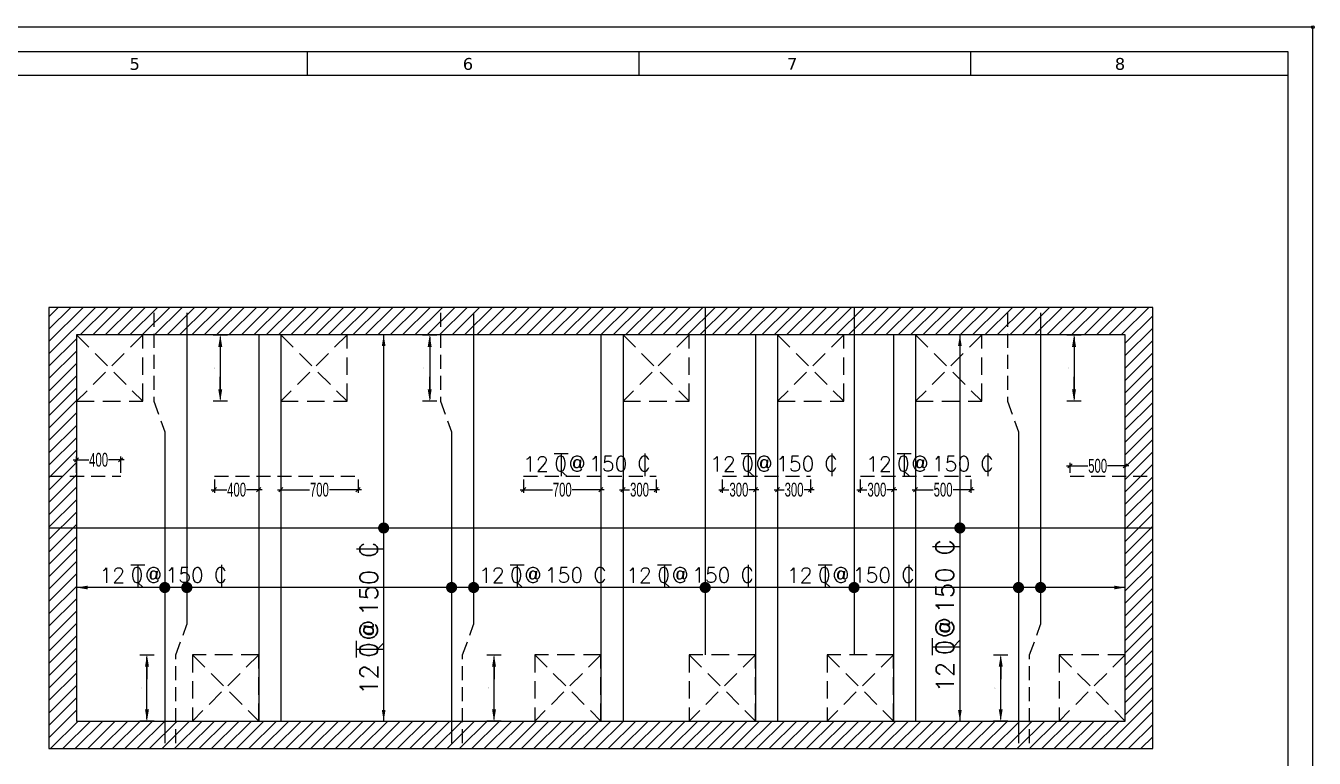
# Model space of a CAD drawing. Extents: x 1878645 to 3043969, y -1160829 to -603973.
# Drawn here: x 2216915 to 2228587, y -761027 to -754387 of the extents above; entities that cross this region are included whole.
import ezdxf
from ezdxf.enums import TextEntityAlignment as Align

# ---------------------------------------------------------------- set-up
doc = ezdxf.new("R2010")
doc.units = 0
doc.header["$LTSCALE"] = 100
doc.header["$PDMODE"] = 66
doc.linetypes.add('Hidden', pattern=[9.525, 6.35, -3.175])
doc.linetypes.add('HIDDEN2', pattern=[4.7625, 3.175, -1.5875])
doc.layers.get('Defpoints').update_dxf_attribs({"lineweight": 0})
for name, color, linetype in [('A-DIMN-100', 5, 'Continuous'), ('B-TXT', 7, 'Continuous'), ('Dim', 3, 'Continuous'), ('PL-Drain', 3, 'Continuous'), ('REINF', 5, 'Continuous'), ('RETAIN-WALL', 1, 'Continuous')]:
    doc.layers.add(name, color=color, linetype=linetype)
doc.layers.add('A-ELEV-09', color=9, linetype='Continuous', lineweight=0)
doc.layers.add('A-STRU-CONC', color=2, linetype='Continuous', lineweight=0)
doc.styles.add('ARIAL', font='arial.ttf')
doc.styles.add('ROMANS', font='simplex.shx', dxfattribs={"width": 0.75})
doc.styles.add('sobha.sed', font='swisscl.ttf', dxfattribs={"width": 0.8})
doc.styles.get("Standard").update_dxf_attribs({"font": 'verdana.ttf'})
doc.dimstyles.new('A-150-DIM-EXT_MAIN(FT)', dxfattribs={"dimscale": 0, "dimtxt": 200, "dimasz": 18, "dimexe": 100, "dimexo": 100, "dimgap": 50, "dimtad": 1, "dimdec": 0, "dimdsep": 46, "dimtxsty": 'ARIAL', "dimblk": 'A3', "dimcen": 0.025, "dimse1": 1, "dimse2": 1, "dimclrd": 256, "dimclre": 256, "dimclrt": 7, "dimazin": 2, "dimtfac": 1, "dimtdec": 0, "dimtix": 1, "dimtmove": 2, "dimatfit": 3, "dimldrblk": 'WSA-DOT-100', "dimfxl": 1, "dimtolj": 1, "dimtzin": 0, "dimarcsym": 0})
doc.dimstyles.new('S-25 MM', dxfattribs={"dimscale": 25, "dimtxt": 2.5, "dimasz": 1.5, "dimexe": 1.15, "dimexo": 1.25, "dimgap": 0.1, "dimtad": 0, "dimdec": 0, "dimrnd": 0.0005, "dimzin": 0, "dimdsep": 46, "dimtxsty": 'sobha.sed', "dimblk": 'OBLIQUE', "dimcen": 0.09, "dimdle": 1.25, "dimclrd": 8, "dimclre": 8, "dimclrt": 6, "dimadec": 0, "dimazin": 0, "dimtfac": 1, "dimtdec": 0, "dimtofl": 0, "dimtmove": 1, "dimatfit": 3, "dimfxl": 1, "dimtolj": 1, "dimtzin": 0, "dimlwd": -1, "dimlwe": -1, "dimarcsym": 0})

# ---------------------------------------------------------------- blocks, each defined once
blk = doc.blocks.new('A2')
at = {"layer": 'Dim', "linetype": 'ByBlock', "lineweight": -2, "extrusion": (0, 0, -1)}
blk.add_lwpolyline([(6, 0), (12.2, 0)], dxfattribs=at)
blk.add_solid([(6, -1), (0, 0), (6, 1)], dxfattribs=at)
blk = doc.blocks.new('A3')
at = {"layer": 'Dim', "linetype": 'ByBlock', "lineweight": -2}
blk.add_line((0, 3.59), (0, -3.59), dxfattribs=at)
blk.add_blockref('A2', (0, 0), dxfattribs=at)
blk = doc.blocks.new('*D1088')
at = {"layer": 'Defpoints', "color": 0, "transparency": 16777216}
for p in [(2220872, -760090), (2221157, -760090), (2220872, -760690)]:
    blk.add_point(p, dxfattribs=at)
at = {"layer": 'Dim', "lineweight": -2, "transparency": 16777216}
blk.add_line((2221157, -760672), (2221157, -760108), dxfattribs=at)
at = {"layer": 'Dim', "lineweight": -2, "transparency": 16777216, "xscale": 18, "yscale": 18, "zscale": 18}
for p, rotation in [((2221157, -760090), 90), ((2221157, -760690), 270)]:
    blk.add_blockref('A3', p, dxfattribs=dict(at, rotation=rotation))
at = {"layer": 'Dim', "color": 7, "transparency": 16777216, "insert": (2221105, -760390), "char_height": 5, "attachment_point": 5, "rotation": 90, "style": 'ARIAL'}
blk.add_mtext('\\A1;600', dxfattribs=at)
blk = doc.blocks.new('WSA-DOT-100')
at = {"layer": 'A-DIMN-100', "color": 5}
for p, q in [((0, -200), (0, 200)), ((-200, 0), (200, 0))]:
    blk.add_line(p, q, dxfattribs=at)
at = {"layer": 'A-DIMN-100', "color": 1, "const_width": 60}
blk.add_lwpolyline([(-30, 0, 1), (30, 0, 1)], format="xyb", close=True, dxfattribs=at)
blk = doc.blocks.new('*D1089')
at = {"layer": 'Defpoints', "color": 0, "transparency": 16777216}
for p in [(2220672, -757190), (2220574, -757790), (2220672, -757790)]:
    blk.add_point(p, dxfattribs=at)
at = {"layer": 'Dim', "lineweight": -2, "transparency": 16777216}
blk.add_line((2220574, -757208), (2220574, -757772), dxfattribs=at)
at = {"layer": 'Dim', "lineweight": -2, "transparency": 16777216, "xscale": 18, "yscale": 18, "zscale": 18}
for p, rotation in [((2220574, -757190), 90), ((2220574, -757790), 270)]:
    blk.add_blockref('A3', p, dxfattribs=dict(at, rotation=rotation))
at = {"layer": 'Dim', "color": 7, "transparency": 16777216, "insert": (2220521, -757490), "char_height": 5, "attachment_point": 5, "rotation": 90, "style": 'ARIAL'}
blk.add_mtext('\\A1;600', dxfattribs=at)
blk = doc.blocks.new('*D1090')
at = {"layer": 'Defpoints', "color": 0, "transparency": 16777216}
for p in [(2225747, -760090), (2226008, -760090), (2226008, -760690)]:
    blk.add_point(p, dxfattribs=at)
at = {"layer": 'Dim', "lineweight": -2, "transparency": 16777216}
blk.add_line((2225747, -760672), (2225747, -760108), dxfattribs=at)
at = {"layer": 'Dim', "lineweight": -2, "transparency": 16777216, "xscale": 18, "yscale": 18, "zscale": 18}
for p, rotation in [((2225747, -760090), 90), ((2225747, -760690), 270)]:
    blk.add_blockref('A3', p, dxfattribs=dict(at, rotation=rotation))
at = {"layer": 'Dim', "color": 7, "transparency": 16777216, "insert": (2225695, -760390), "char_height": 5, "attachment_point": 5, "rotation": 90, "style": 'ARIAL'}
blk.add_mtext('\\A1;600', dxfattribs=at)
blk = doc.blocks.new('*D1091')
at = {"layer": 'Defpoints', "color": 0, "transparency": 16777216}
for p in [(2225808, -757190), (2225808, -757790), (2226411, -757790)]:
    blk.add_point(p, dxfattribs=at)
at = {"layer": 'Dim', "lineweight": -2, "transparency": 16777216}
blk.add_line((2226411, -757208), (2226411, -757772), dxfattribs=at)
at = {"layer": 'Dim', "lineweight": -2, "transparency": 16777216, "xscale": 18, "yscale": 18, "zscale": 18}
for p, rotation in [((2226411, -757190), 90), ((2226411, -757790), 270)]:
    blk.add_blockref('A3', p, dxfattribs=dict(at, rotation=rotation))
at = {"layer": 'Dim', "color": 7, "transparency": 16777216, "insert": (2226358, -757490), "char_height": 5, "attachment_point": 5, "rotation": 90, "style": 'ARIAL'}
blk.add_mtext('\\A1;600', dxfattribs=at)
blk = doc.blocks.new('*D1092')
at = {"layer": 'Defpoints', "color": 0, "transparency": 16777216}
for p in [(2218013, -760090), (2218274, -760090), (2218274, -760690)]:
    blk.add_point(p, dxfattribs=at)
at = {"layer": 'Dim', "lineweight": -2, "transparency": 16777216}
blk.add_line((2218013, -760672), (2218013, -760108), dxfattribs=at)
at = {"layer": 'Dim', "lineweight": -2, "transparency": 16777216, "xscale": 18, "yscale": 18, "zscale": 18}
for p, rotation in [((2218013, -760090), 90), ((2218013, -760690), 270)]:
    blk.add_blockref('A3', p, dxfattribs=dict(at, rotation=rotation))
at = {"layer": 'Dim', "color": 7, "transparency": 16777216, "insert": (2217961, -760390), "char_height": 5, "attachment_point": 5, "rotation": 90, "style": 'ARIAL'}
blk.add_mtext('\\A1;600', dxfattribs=at)
blk = doc.blocks.new('*D1093')
at = {"layer": 'Defpoints', "color": 0, "transparency": 16777216}
for p in [(2218074, -757190), (2218074, -757790), (2218677, -757790)]:
    blk.add_point(p, dxfattribs=at)
at = {"layer": 'Dim', "lineweight": -2, "transparency": 16777216}
blk.add_line((2218677, -757208), (2218677, -757772), dxfattribs=at)
at = {"layer": 'Dim', "lineweight": -2, "transparency": 16777216, "xscale": 18, "yscale": 18, "zscale": 18}
for p, rotation in [((2218677, -757190), 90), ((2218677, -757790), 270)]:
    blk.add_blockref('A3', p, dxfattribs=dict(at, rotation=rotation))
at = {"layer": 'Dim', "color": 7, "transparency": 16777216, "insert": (2218624, -757490), "char_height": 5, "attachment_point": 5, "rotation": 90, "style": 'ARIAL'}
blk.add_mtext('\\A1;600', dxfattribs=at)
blk = doc.blocks.new('_OBLIQUE')
at = {"color": 0, "linetype": 'ByBlock'}
blk.add_line((-0.5, -0.5), (0.5, 0.5), dxfattribs=at)
blk = doc.blocks.new('*D1094')
at = {"layer": 'Defpoints', "color": 0, "transparency": 16777216}
for p in [(2217775, -758322), (2217375, -758470), (2217775, -758470)]:
    blk.add_point(p, dxfattribs=at)
at = {"layer": 'Dim', "color": 8, "transparency": 16777216}
for p, q in [((2217375, -758439), (2217375, -758293)), ((2217775, -758439), (2217775, -758293)), ((2217344, -758322), (2217485, -758322)), ((2217807, -758322), (2217666, -758322))]:
    blk.add_line(p, q, dxfattribs=at)
at = {"layer": 'Dim', "color": 8, "transparency": 16777216, "xscale": 37.5, "yscale": 37.5, "zscale": 37.5, "rotation": 180}
blk.add_blockref('_OBLIQUE', (2217375, -758322), dxfattribs=at)
at = {"layer": 'Dim', "color": 8, "transparency": 16777216, "xscale": 37.5, "yscale": 37.5, "zscale": 37.5}
blk.add_blockref('_OBLIQUE', (2217775, -758322), dxfattribs=at)
at = {"layer": 'Dim', "color": 6, "transparency": 16777216, "insert": (2217575, -758322), "char_height": 125, "attachment_point": 5, "style": 'sobha.sed'}
blk.add_mtext('\\A1;400', dxfattribs=at)
blk = doc.blocks.new('*D1095')
at = {"layer": 'Defpoints', "color": 0, "transparency": 16777216}
for p in [(2219225, -758470), (2219925, -758470), (2219925, -758593)]:
    blk.add_point(p, dxfattribs=at)
at = {"layer": 'Dim', "color": 8, "transparency": 16777216}
for p, q in [((2219225, -758501), (2219225, -758622)), ((2219925, -758501), (2219925, -758622)), ((2219194, -758593), (2219486, -758593)), ((2219957, -758593), (2219665, -758593))]:
    blk.add_line(p, q, dxfattribs=at)
at = {"layer": 'Dim', "color": 8, "transparency": 16777216, "xscale": 37.5, "yscale": 37.5, "zscale": 37.5, "rotation": 180}
blk.add_blockref('_OBLIQUE', (2219225, -758593), dxfattribs=at)
at = {"layer": 'Dim', "color": 8, "transparency": 16777216, "xscale": 37.5, "yscale": 37.5, "zscale": 37.5}
blk.add_blockref('_OBLIQUE', (2219925, -758593), dxfattribs=at)
at = {"layer": 'Dim', "color": 6, "transparency": 16777216, "insert": (2219575, -758593), "char_height": 125, "attachment_point": 5, "style": 'sobha.sed'}
blk.add_mtext('\\A1;700', dxfattribs=at)
blk = doc.blocks.new('*D1096')
at = {"layer": 'Defpoints', "color": 0, "transparency": 16777216}
for p in [(2218625, -758470), (2219025, -758470), (2219025, -758593)]:
    blk.add_point(p, dxfattribs=at)
at = {"layer": 'Dim', "color": 8, "transparency": 16777216}
for p, q in [((2218625, -758501), (2218625, -758622)), ((2219025, -758501), (2219025, -758622)), ((2218594, -758593), (2218735, -758593)), ((2219056, -758593), (2218916, -758593))]:
    blk.add_line(p, q, dxfattribs=at)
at = {"layer": 'Dim', "color": 8, "transparency": 16777216, "xscale": 37.5, "yscale": 37.5, "zscale": 37.5, "rotation": 180}
blk.add_blockref('_OBLIQUE', (2218625, -758593), dxfattribs=at)
at = {"layer": 'Dim', "color": 8, "transparency": 16777216, "xscale": 37.5, "yscale": 37.5, "zscale": 37.5}
blk.add_blockref('_OBLIQUE', (2219025, -758593), dxfattribs=at)
at = {"layer": 'Dim', "color": 6, "transparency": 16777216, "insert": (2218825, -758593), "char_height": 125, "attachment_point": 5, "style": 'sobha.sed'}
blk.add_mtext('\\A1;400', dxfattribs=at)
blk = doc.blocks.new('*D1097')
at = {"layer": 'Defpoints', "color": 0, "transparency": 16777216}
for p in [(2221425, -758470), (2222125, -758470), (2221425, -758593)]:
    blk.add_point(p, dxfattribs=at)
at = {"layer": 'Dim', "color": 8, "transparency": 16777216}
for p, q in [((2221425, -758501), (2221425, -758622)), ((2222125, -758501), (2222125, -758622)), ((2221394, -758593), (2221686, -758593)), ((2222156, -758593), (2221865, -758593))]:
    blk.add_line(p, q, dxfattribs=at)
at = {"layer": 'Dim', "color": 8, "transparency": 16777216, "xscale": 37.5, "yscale": 37.5, "zscale": 37.5, "rotation": 180}
blk.add_blockref('_OBLIQUE', (2221425, -758593), dxfattribs=at)
at = {"layer": 'Dim', "color": 8, "transparency": 16777216, "xscale": 37.5, "yscale": 37.5, "zscale": 37.5}
blk.add_blockref('_OBLIQUE', (2222125, -758593), dxfattribs=at)
at = {"layer": 'Dim', "color": 6, "transparency": 16777216, "insert": (2221775, -758593), "char_height": 125, "attachment_point": 5, "style": 'sobha.sed'}
blk.add_mtext('\\A1;700', dxfattribs=at)
blk = doc.blocks.new('*D1098')
at = {"layer": 'Defpoints', "color": 0, "transparency": 16777216}
for p in [(2224975, -758470), (2225476, -758470), (2225476, -758593)]:
    blk.add_point(p, dxfattribs=at)
at = {"layer": 'Dim', "color": 8, "transparency": 16777216}
for p, q in [((2224975, -758501), (2224975, -758622)), ((2225476, -758501), (2225476, -758622)), ((2224944, -758593), (2225136, -758593)), ((2225507, -758593), (2225315, -758593))]:
    blk.add_line(p, q, dxfattribs=at)
at = {"layer": 'Dim', "color": 8, "transparency": 16777216, "xscale": 37.5, "yscale": 37.5, "zscale": 37.5, "rotation": 180}
blk.add_blockref('_OBLIQUE', (2224975, -758593), dxfattribs=at)
at = {"layer": 'Dim', "color": 8, "transparency": 16777216, "xscale": 37.5, "yscale": 37.5, "zscale": 37.5}
blk.add_blockref('_OBLIQUE', (2225476, -758593), dxfattribs=at)
at = {"layer": 'Dim', "color": 6, "transparency": 16777216, "insert": (2225225, -758593), "char_height": 125, "attachment_point": 5, "style": 'sobha.sed'}
blk.add_mtext('\\A1;500', dxfattribs=at)
blk = doc.blocks.new('*D1099')
at = {"layer": 'Defpoints', "color": 0, "transparency": 16777216}
for p in [(2226875, -758377), (2226375, -758470), (2226875, -758470)]:
    blk.add_point(p, dxfattribs=at)
at = {"layer": 'Dim', "color": 8, "transparency": 16777216}
for p, q in [((2226344, -758377), (2226535, -758377)), ((2226375, -758439), (2226375, -758348)), ((2226906, -758377), (2226715, -758377)), ((2226875, -758439), (2226875, -758348))]:
    blk.add_line(p, q, dxfattribs=at)
at = {"layer": 'Dim', "color": 8, "transparency": 16777216, "xscale": 37.5, "yscale": 37.5, "zscale": 37.5, "rotation": 180}
blk.add_blockref('_OBLIQUE', (2226375, -758377), dxfattribs=at)
at = {"layer": 'Dim', "color": 8, "transparency": 16777216, "xscale": 37.5, "yscale": 37.5, "zscale": 37.5}
blk.add_blockref('_OBLIQUE', (2226875, -758377), dxfattribs=at)
at = {"layer": 'Dim', "color": 6, "transparency": 16777216, "insert": (2226625, -758377), "char_height": 125, "attachment_point": 5, "style": 'sobha.sed'}
blk.add_mtext('\\A1;500', dxfattribs=at)
blk = doc.blocks.new('*D1100')
at = {"layer": 'Defpoints', "color": 0, "transparency": 16777216}
for p in [(2222325, -758470), (2222625, -758470), (2222625, -758593)]:
    blk.add_point(p, dxfattribs=at)
at = {"layer": 'Dim', "color": 8, "transparency": 16777216}
for p, q in [((2222325, -758501), (2222325, -758622)), ((2222625, -758501), (2222625, -758622)), ((2222294, -758593), (2222385, -758593)), ((2222656, -758593), (2222565, -758593))]:
    blk.add_line(p, q, dxfattribs=at)
at = {"layer": 'Dim', "color": 8, "transparency": 16777216, "xscale": 37.5, "yscale": 37.5, "zscale": 37.5, "rotation": 180}
blk.add_blockref('_OBLIQUE', (2222325, -758593), dxfattribs=at)
at = {"layer": 'Dim', "color": 8, "transparency": 16777216, "xscale": 37.5, "yscale": 37.5, "zscale": 37.5}
blk.add_blockref('_OBLIQUE', (2222625, -758593), dxfattribs=at)
at = {"layer": 'Dim', "color": 6, "transparency": 16777216, "insert": (2222475, -758593), "char_height": 125, "attachment_point": 5, "style": 'sobha.sed'}
blk.add_mtext('\\A1;300', dxfattribs=at)
blk = doc.blocks.new('*D1101')
at = {"layer": 'Defpoints', "color": 0, "transparency": 16777216}
for p in [(2223225, -758470), (2223525, -758470), (2223525, -758593)]:
    blk.add_point(p, dxfattribs=at)
at = {"layer": 'Dim', "color": 8, "transparency": 16777216}
for p, q in [((2223225, -758501), (2223225, -758622)), ((2223525, -758501), (2223525, -758622)), ((2223194, -758593), (2223285, -758593)), ((2223556, -758593), (2223465, -758593))]:
    blk.add_line(p, q, dxfattribs=at)
at = {"layer": 'Dim', "color": 8, "transparency": 16777216, "xscale": 37.5, "yscale": 37.5, "zscale": 37.5, "rotation": 180}
blk.add_blockref('_OBLIQUE', (2223225, -758593), dxfattribs=at)
at = {"layer": 'Dim', "color": 8, "transparency": 16777216, "xscale": 37.5, "yscale": 37.5, "zscale": 37.5}
blk.add_blockref('_OBLIQUE', (2223525, -758593), dxfattribs=at)
at = {"layer": 'Dim', "color": 6, "transparency": 16777216, "insert": (2223375, -758593), "char_height": 125, "attachment_point": 5, "style": 'sobha.sed'}
blk.add_mtext('\\A1;300', dxfattribs=at)
blk = doc.blocks.new('*D1102')
at = {"layer": 'Defpoints', "color": 0, "transparency": 16777216}
for p in [(2223725, -758470), (2224025, -758470), (2224025, -758593)]:
    blk.add_point(p, dxfattribs=at)
at = {"layer": 'Dim', "color": 8, "transparency": 16777216}
for p, q in [((2223725, -758501), (2223725, -758622)), ((2224025, -758501), (2224025, -758622)), ((2223694, -758593), (2223785, -758593)), ((2224056, -758593), (2223965, -758593))]:
    blk.add_line(p, q, dxfattribs=at)
at = {"layer": 'Dim', "color": 8, "transparency": 16777216, "xscale": 37.5, "yscale": 37.5, "zscale": 37.5, "rotation": 180}
blk.add_blockref('_OBLIQUE', (2223725, -758593), dxfattribs=at)
at = {"layer": 'Dim', "color": 8, "transparency": 16777216, "xscale": 37.5, "yscale": 37.5, "zscale": 37.5}
blk.add_blockref('_OBLIQUE', (2224025, -758593), dxfattribs=at)
at = {"layer": 'Dim', "color": 6, "transparency": 16777216, "insert": (2223875, -758593), "char_height": 125, "attachment_point": 5, "style": 'sobha.sed'}
blk.add_mtext('\\A1;300', dxfattribs=at)
blk = doc.blocks.new('*D1103')
at = {"layer": 'Defpoints', "color": 0, "transparency": 16777216}
for p in [(2224475, -758470), (2224775, -758470), (2224775, -758593)]:
    blk.add_point(p, dxfattribs=at)
at = {"layer": 'Dim', "color": 8, "transparency": 16777216}
for p, q in [((2224475, -758501), (2224475, -758622)), ((2224775, -758501), (2224775, -758622)), ((2224444, -758593), (2224535, -758593)), ((2224806, -758593), (2224715, -758593))]:
    blk.add_line(p, q, dxfattribs=at)
at = {"layer": 'Dim', "color": 8, "transparency": 16777216, "xscale": 37.5, "yscale": 37.5, "zscale": 37.5, "rotation": 180}
blk.add_blockref('_OBLIQUE', (2224475, -758593), dxfattribs=at)
at = {"layer": 'Dim', "color": 8, "transparency": 16777216, "xscale": 37.5, "yscale": 37.5, "zscale": 37.5}
blk.add_blockref('_OBLIQUE', (2224775, -758593), dxfattribs=at)
at = {"layer": 'Dim', "color": 6, "transparency": 16777216, "insert": (2224625, -758593), "char_height": 125, "attachment_point": 5, "style": 'sobha.sed'}
blk.add_mtext('\\A1;300', dxfattribs=at)
blk = doc.blocks.new('A$C6DF31FC0')
at = {"layer": 'B-TXT', "linetype": 'Continuous', "lineweight": -2}
for p, q in [((-18, 763094, 24), (206, 763094, 24)), ((94, 763094, 24), (94, 762732, 24)), ((1432, 763094, 24), (1432, 762732, 24)), ((94, 762814, 24), (180, 762732, 24))]:
    blk.add_line(p, q, dxfattribs=at)
at = {"layer": 'B-TXT', "linetype": 'Continuous', "lineweight": -2, "style": 'ROMANS'}
for s, p in [('0', (-20, 762813, 24)), ('@', (209, 762813, 24)), ('C', (1311, 762813, 24))]:
    blk.add_text(s, height=239, dxfattribs=at).set_placement(p)
blk.add_attdef('T', text='', height=239, dxfattribs=at).set_placement((-107, 762809, 24), align=Align.RIGHT)
blk.add_attdef('CC', (537, 762811, 24), '', height=239, dxfattribs=at)

msp = doc.modelspace()

# ---------------------------------------------------------------- hatches: boundary and pattern name
at = {"layer": 'RETAIN-WALL', "lineweight": -3}
h = msp.add_hatch(dxfattribs=at)
h.set_pattern_fill('ANSI31', color=11, scale=25)
h.set_pattern_definition([(45, (66884.91, 58464.51), (-56.1266008, 56.1266008), [])])
h.paths.add_polyline_path([(2217125.2456, -756939.97686), (2217125.2456, -760939.58076), (2227125.24561, -760939.58076), (2227125.24561, -756939.97686)])
h.paths.add_polyline_path([(2217375.2456, -757789.97686), (2217375.2456, -760689.58076), (2218425.24561, -760689.58076), (2218425.24561, -760689.58517), (2219025.24561, -760689.58517), (2219025.24561, -760689.58076), (2219225.24561, -760689.58076), (2221525.25001, -760689.58076), (2221525.24561, -760689.58517), (2222125.24561, -760689.58517), (2222125.24561, -760689.58076), (2222325.24561, -760689.58076), (2222925.24561, -760689.58076), (2222925.24561, -760689.58517), (2223525.24561, -760689.58517), (2223525.24561, -760689.58076), (2223725.24561, -760689.58076), (2224175.25001, -760689.58076), (2224175.24561, -760689.58517), (2224775.24561, -760689.58517), (2224775.24561, -760689.58076), (2224975.24561, -760689.58076), (2226275.25001, -760689.58076), (2226275.24561, -760689.58517), (2226875.24561, -760689.58517), (2226875.24561, -760689.58076), (2226875.24561, -760089.58517), (2226875.24561, -757189.97686), (2225575.24561, -757189.97686), (2224975.24561, -757189.97686), (2224775.24561, -757189.97686), (2224325.24561, -757189.97686), (2223725.24561, -757189.97686), (2223525.24561, -757189.97686), (2222925.24561, -757189.97686), (2222325.24561, -757189.97686), (2222125.24561, -757189.97686), (2219825.24561, -757189.97686), (2219225.24561, -757189.97686), (2219025.24561, -757189.97686), (2217975.2456, -757189.97686), (2217375.2456, -757189.97686)], flags=16)
h.paths.add_polyline_path([(2220969.39674, -758868.89409, 0.4142135624), (2221219.39674, -758618.89409), (2222325.24561, -758618.89409), (2222325.24561, -757789.97686), (2222925.24561, -757789.97686), (2222925.24561, -757189.97686), (2222625.24561, -757489.97686), (2222325.24561, -757189.97686), (2222325.24561, -757789.97686), (2222325.24561, -758618.89409), (2221219.39674, -758618.89409, 0.4142135624), (2220969.39674, -758368.89409, 1)], flags=0)
h.paths.add_polyline_path([(2219225.24561, -757189.97686), (2219225.24561, -757789.97686), (2219825.24561, -757789.97686), (2219825.24561, -757189.97686), (2219525.24561, -757489.97686)], flags=0)
h.paths.add_polyline_path([(2224975.24561, -757189.97686), (2224975.24561, -757789.97686), (2225575.24561, -757789.97686), (2225575.24561, -757189.97686), (2225275.24561, -757489.97686)], flags=0)
h.paths.add_polyline_path([(2223725.24561, -757789.97686), (2224325.24561, -757789.97686), (2224325.24561, -757189.97686), (2224025.24561, -757489.97686), (2223725.24561, -757189.97686)], flags=0)
h.paths.add_polyline_path([(2222247.59614, -758916.07377), (2222247.59614, -759731.16554), (2223685.43887, -759731.16554), (2223685.43887, -758916.07377)], flags=8)
h.paths.add_polyline_path([(2217707.26419, -758902.64752), (2217707.26419, -759733.85079), (2218751.15723, -759733.85079), (2218751.15723, -758902.64752)], flags=8)
h.paths.add_polyline_path([(2220224.34316, -758916.07377), (2220224.34316, -759731.16554), (2221181.15259, -759731.16554), (2221181.15259, -758916.07377)], flags=8)
h.paths.add_polyline_path([(2223747.26191, -758916.07377), (2223747.26191, -759731.16554), (2224719.70696, -759731.16554), (2224719.70696, -758916.07377)], flags=8)
h.paths.add_polyline_path([(2225203.78886, -758839.02867), (2225203.78886, -760146.57456), (2226418.29146, -760146.57456), (2226418.29146, -758839.02867)], flags=8)
h.paths.add_polyline_path([(2221247.84682, -758201.17467), (2221247.84682, -758591.78918), (2223331.54394, -758591.78918), (2223331.54394, -758201.17467)], flags=8)
h.paths.add_polyline_path([(2221245.62886, -758688.84029), (2221245.62886, -759077.44002), (2223604.34276, -759077.44002), (2223604.34276, -758688.84029)], flags=8)

# ---------------------------------------------------------------- linework, layer by layer
at = {"color": 35}
for p, q in [((2228573.99598, -754400.3029), (2204221.60075, -754400.3029)), ((2228573.99598, -772097.86516), (2228573.99598, -754400.3029))]:
    msp.add_line(p, q, dxfattribs=at)
for p, q in [((2228350.73707, -754623.56181), (2204436.27278, -754623.56181)), ((2219463.31497, -754623.56181), (2219463.31497, -754838.23384)), ((2222468.72341, -754623.56181), (2222468.72341, -754838.23384)), ((2225474.13185, -754623.56181), (2225474.13185, -754838.23384)), ((2228350.73707, -771883.19313), (2228350.73707, -754623.56181)), ((2228350.73707, -754838.23384), (2204650.94481, -754838.23384))]:
    msp.add_line(p, q)
msp.add_circle((2228573.99598, -754400.3029), 12.88032)
at = {"layer": 'A-ELEV-09', "linetype": 'HIDDEN2', "ltscale": 0.5}
for p, q in [((2217975.2456, -757189.97686), (2217375.2456, -757789.97686)), ((2217375.2456, -757189.97686), (2217975.2456, -757789.97686)), ((2219825.24561, -757189.97686), (2219225.24561, -757789.97686)), ((2219225.24561, -757189.97686), (2219825.24561, -757789.97686)), ((2222925.24561, -757189.97686), (2222325.24561, -757789.97686)), ((2222325.24561, -757189.97686), (2222925.24561, -757789.97686)), ((2224325.24561, -757189.97686), (2223725.24561, -757789.97686)), ((2223725.24561, -757189.97686), (2224325.24561, -757789.97686)), ((2225575.24561, -757189.97686), (2224975.24561, -757789.97686)), ((2224975.24561, -757189.97686), (2225575.24561, -757789.97686)), ((2219025.24561, -760089.58517), (2218425.24561, -760689.58517)), ((2218425.24561, -760089.58517), (2219025.24561, -760689.58517)), ((2222125.24561, -760089.58517), (2221525.24561, -760689.58517)), ((2221525.24561, -760089.58517), (2222125.24561, -760689.58517)), ((2223525.24561, -760089.58517), (2222925.24561, -760689.58517)), ((2222925.24561, -760089.58517), (2223525.24561, -760689.58517)), ((2224775.24561, -760089.58517), (2224175.24561, -760689.58517)), ((2224175.24561, -760089.58517), (2224775.24561, -760689.58517)), ((2226875.24561, -760089.58517), (2226275.24561, -760689.58517)), ((2226275.24561, -760089.58517), (2226875.24561, -760689.58517))]:
    msp.add_line(p, q, dxfattribs=at)
for points in [[(2217375.2456, -757789.97686), (2217975.2456, -757789.97686), (2217975.2456, -757189.97686), (2217375.2456, -757189.97686)], [(2219225.24561, -757789.97686), (2219825.24561, -757789.97686), (2219825.24561, -757189.97686), (2219225.24561, -757189.97686)], [(2222325.24561, -757789.97686), (2222925.24561, -757789.97686), (2222925.24561, -757189.97686), (2222325.24561, -757189.97686)], [(2223725.24561, -757789.97686), (2224325.24561, -757789.97686), (2224325.24561, -757189.97686), (2223725.24561, -757189.97686)], [(2224975.24561, -757789.97686), (2225575.24561, -757789.97686), (2225575.24561, -757189.97686), (2224975.24561, -757189.97686)], [(2218425.24561, -760689.58517), (2219025.24561, -760689.58517), (2219025.24561, -760089.58517), (2218425.24561, -760089.58517)], [(2221525.24561, -760689.58517), (2222125.24561, -760689.58517), (2222125.24561, -760089.58517), (2221525.24561, -760089.58517)], [(2222925.24561, -760689.58517), (2223525.24561, -760689.58517), (2223525.24561, -760089.58517), (2222925.24561, -760089.58517)], [(2224175.24561, -760689.58517), (2224775.24561, -760689.58517), (2224775.24561, -760089.58517), (2224175.24561, -760089.58517)], [(2226275.24561, -760689.58517), (2226875.24561, -760689.58517), (2226875.24561, -760089.58517), (2226275.24561, -760089.58517)]]:
    msp.add_lwpolyline(points, close=True, dxfattribs=at)
at = {"layer": 'A-STRU-CONC'}
for p, q in [((2219025.24561, -757190.38961), (2219025.24561, -757190.59915)), ((2219225.24561, -757190.38433), (2219225.24561, -757190.59915)), ((2222125.24561, -757190.30777), (2222125.24561, -757190.59915)), ((2222325.24561, -757190.3025), (2222325.24561, -757190.59915)), ((2223525.24561, -757190.27082), (2223525.24561, -757190.59915)), ((2223725.24561, -757190.26554), (2223725.24561, -757190.59915))]:
    msp.add_line(p, q, dxfattribs=at)
at = {"layer": 'PL-Drain', "color": 8}
for p, q in [((2220157.06261, -757189.97686), (2220157.06261, -760689.58076)), ((2225376.88178, -757189.97686), (2225376.88178, -760689.58076)), ((2226875.24561, -759479.30329), (2217375.2456, -759479.30329))]:
    msp.add_line(p, q, dxfattribs=at)
for points in [[(2220173.72927, -757289.97686), (2220140.39594, -757289.97686), (2220157.06261, -757189.97686)], [(2225393.54845, -757289.97686), (2225360.21511, -757289.97686), (2225376.88178, -757189.97686)], [(2217475.2456, -759495.96996), (2217475.2456, -759462.63663), (2217375.2456, -759479.30329)], [(2226775.24561, -759495.96996), (2226775.24561, -759462.63663), (2226875.24561, -759479.30329)], [(2220173.72927, -760589.58076), (2220140.39594, -760589.58076), (2220157.06261, -760689.58076)], [(2225393.54845, -760589.58076), (2225360.21511, -760589.58076), (2225376.88178, -760689.58076)]]:
    msp.add_solid(points, dxfattribs=at)
at = {"layer": 'REINF'}
for p, q in [((2218374.14222, -756989.8648), (2218374.14222, -759815.49314)), ((2220972.31693, -756989.8648), (2220972.31693, -759815.49314)), ((2223069.88329, -756939.97686), (2223069.88329, -760089.58517)), ((2224417.93982, -756939.97686), (2224417.93982, -760089.58517)), ((2226108.21337, -756989.8648), (2226108.21337, -759815.49314)), ((2218174.14222, -758069.02583), (2218174.14222, -760889.58076)), ((2220772.31693, -758069.02583), (2220772.31693, -760889.58076)), ((2225908.21337, -758069.02583), (2225908.21337, -760889.58076)), ((2217125.2456, -758939.77881), (2227125.24561, -758939.77881))]:
    msp.add_line(p, q, dxfattribs=at)
at = {"layer": 'REINF', "color": 1, "linetype": 'Hidden', "ltscale": 0.2}
msp.add_line((2226375.44154, -758470.17237), (2227125.24561, -758470.17237), dxfattribs=at)
for points in [[(2218074.14222, -756989.8648), (2218074.14222, -757789.8648), (2218174.14222, -758069.02583)], [(2220672.31693, -756989.8648), (2220672.31693, -757789.8648), (2220772.31693, -758069.02583)], [(2225808.21337, -756989.8648), (2225808.21337, -757789.8648), (2225908.21337, -758069.02583)], [(2217125.2456, -758470.17237), (2217775.46845, -758470.17237)], [(2218625.02276, -758470.17237), (2219925.46845, -758470.17237)], [(2221425.21455, -758470.17237), (2222625.24561, -758470.17237)], [(2223225.24561, -758470.17237), (2224025.24561, -758470.17237)], [(2224475.24561, -758470.17237), (2225475.58173, -758470.17237)], [(2218274.14222, -760889.58076), (2218274.14222, -760089.58076), (2218374.14222, -759815.49314)], [(2220872.31693, -760889.58076), (2220872.31693, -760089.58076), (2220972.31693, -759815.49314)], [(2226008.21337, -760889.58076), (2226008.21337, -760089.58076), (2226108.21337, -759815.49314)]]:
    msp.add_lwpolyline(points, dxfattribs=at)
at = {"layer": 'REINF', "color": 2, "linetype": 'ByBlock', "const_width": 50.38848}
for points in [[(2220182.25685, -758939.77881, -1), (2220131.86837, -758939.77881, -1)], [(2225402.07602, -758939.77881, -1), (2225351.68754, -758939.77881, -1)], [(2218199.33646, -759479.30329, -1), (2218148.94798, -759479.30329, -1)], [(2218399.33646, -759479.30329, -1), (2218348.94798, -759479.30329, -1)], [(2220797.51117, -759479.30329, -1), (2220747.12269, -759479.30329, -1)], [(2220997.51117, -759479.30329, -1), (2220947.12269, -759479.30329, -1)], [(2223095.07753, -759479.30329, -1), (2223044.68905, -759479.30329, -1)], [(2224443.13406, -759479.30329, -1), (2224392.74558, -759479.30329, -1)], [(2225933.40761, -759479.30329, -1), (2225883.01913, -759479.30329, -1)], [(2226133.40761, -759479.30329, -1), (2226083.01913, -759479.30329, -1)]]:
    msp.add_lwpolyline(points, format="xyb", close=True, dxfattribs=at)
at = {"layer": 'RETAIN-WALL', "color": 11, "lineweight": -3}
for p, q in [((2219025.24561, -757189.97686), (2219025.24561, -760689.58517)), ((2219225.24561, -757189.97686), (2219225.24561, -760689.58517)), ((2222125.24561, -757189.97686), (2222125.24561, -760689.58517)), ((2222325.24561, -757189.97686), (2222325.24561, -760689.58517)), ((2223525.24561, -757189.97686), (2223525.24561, -760689.58517)), ((2223725.24561, -757189.97686), (2223725.24561, -760689.58517)), ((2224775.24561, -757189.97686), (2224775.24561, -760689.58517)), ((2224975.24561, -757189.97686), (2224975.24561, -760689.58517))]:
    msp.add_line(p, q, dxfattribs=at)
for points in [[(2217125.2456, -760939.58076), (2227125.24561, -760939.58076), (2227125.24561, -756939.97686), (2217125.2456, -756939.97686)], [(2217375.2456, -760689.58076), (2226875.24561, -760689.58076), (2226875.24561, -757189.97686), (2217375.2456, -757189.97686)]]:
    msp.add_lwpolyline(points, close=True, dxfattribs=at)

# ---------------------------------------------------------------- block references
at = {"layer": 'Dim', "ltscale": 0.1, "xscale": 0.5660927998578991, "yscale": 0.5660927998578991, "zscale": 0.5660927998578991}
for p in [(2221713.08588, -1190247.30915, -13.4344), (2223407.04148, -1190247.30915, -13.4344), (2224819.05616, -1190247.30915, -13.4344), (2217876.06148, -1191256.44008, -13.4344), (2221313.00569, -1191256.44008, -13.4344), (2222647.13969, -1191256.44008, -13.4344), (2224102.85833, -1191256.44008, -13.4344)]:
    msp.add_blockref('A$C6DF31FC0', p, dxfattribs=at).add_auto_attribs({'CC': '150', 'T': '12'})
at = {"layer": 'Dim', "ltscale": 0.1, "xscale": 0.6793113598294789, "yscale": 0.6793113598294789, "zscale": 0.6793113598294789, "rotation": 89.99999999999973}
for p in [(2738289.76541, -760101.97535, -16.12128), (2743508.24941, -760079.32715, -16.12128)]:
    msp.add_blockref('A$C6DF31FC0', p, dxfattribs=at).add_auto_attribs({'CC': '150', 'T': '12'})

# ---------------------------------------------------------------- texts
for s, p in [('5', (2217855.39588, -754786.87683)), ('6', (2220873.97173, -754786.87683)), ('7', (2223810.96441, -754786.87683)), ('8', (2226780.59036, -754786.87683))]:
    msp.add_text(s, height=107.33602).set_placement(p)

# ---------------------------------------------------------------- dimensions: what is measured, and where the dimension line sits
at = {"layer": 'Dim'}
for base, p1, p2, override, picture, middle in [((2218676.96121, -757789.8648), (2218074.14222, -757189.8648), (2218074.14222, -757789.8648), {"dimscale": 1, "dimtxt": 5, "dimtxsty": 'ARIAL'}, '*D1093', (2218624.40835, -757489.8648)), ((2220573.97431, -757789.8648), (2220672.31693, -757189.8648), (2220672.31693, -757789.8648), {"dimscale": 1, "dimtxt": 5, "dimtxsty": 'ARIAL'}, '*D1089', (2220521.42144, -757489.8648)), ((2226411.03237, -757789.8648), (2225808.21337, -757189.8648), (2225808.21337, -757789.8648), {"dimscale": 1, "dimtxt": 5, "dimtxsty": 'ARIAL'}, '*D1091', (2226358.4795, -757489.8648)), ((2218013.20613, -760089.58076), (2218274.14222, -760689.58076), (2218274.14222, -760089.58076), {"dimscale": 1, "dimtxt": 5}, '*D1092', (2217960.65326, -760389.58076)), ((2221157.27455, -760089.58076), (2220872.31693, -760689.58076), (2220872.31693, -760089.58076), {"dimscale": 1, "dimtxt": 5}, '*D1088', (2221104.72168, -760389.58076)), ((2225747.27728, -760089.58076), (2226008.21337, -760689.58076), (2226008.21337, -760089.58076), {"dimscale": 1, "dimtxt": 5}, '*D1090', (2225694.72442, -760389.58076))]:
    dim = msp.add_linear_dim(base=base, p1=p1, p2=p2, angle=90, dimstyle='A-150-DIM-EXT_MAIN(FT)', override=override, dxfattribs=at)
    dim.commit()
    dim.dimension.update_dxf_attribs({"geometry": picture, "text_midpoint": middle})
for base, p1, p2, picture, middle in [((2217775.46845, -758321.88744), (2217375.2456, -758470.17237), (2217775.46845, -758470.17237), '*D1094', (2217575.35702, -758321.88744)), ((2226875.24561, -758377.14636), (2226375.44154, -758470.17237), (2226875.24561, -758470.17237), '*D1099', (2226625.34357, -758377.14636)), ((2219025.24561, -758593.28911), (2218625.02276, -758470.17237), (2219025.24561, -758470.17237), '*D1096', (2218825.13418, -758593.28911)), ((2219925.46845, -758593.28911), (2219225.24561, -758470.17237), (2219925.46845, -758470.17237), '*D1095', (2219575.35703, -758593.28911)), ((2221425.21455, -758593.28911), (2222125.24561, -758470.17237), (2221425.21455, -758470.17237), '*D1097', (2221775.23008, -758593.28911)), ((2222625.24561, -758593.28911), (2222325.24561, -758470.17237), (2222625.24561, -758470.17237), '*D1100', (2222475.24561, -758593.28911)), ((2223525.24561, -758593.28911), (2223225.24561, -758470.17237), (2223525.24561, -758470.17237), '*D1101', (2223375.24561, -758593.28911)), ((2224025.24561, -758593.28911), (2223725.24561, -758470.17237), (2224025.24561, -758470.17237), '*D1102', (2223875.24561, -758593.28911)), ((2224775.24561, -758593.28911), (2224475.24561, -758470.17237), (2224775.24561, -758470.17237), '*D1103', (2224625.24561, -758593.28911)), ((2225475.58173, -758593.28911), (2224975.24561, -758470.17237), (2225475.58173, -758470.17237), '*D1098', (2225225.41367, -758593.28911))]:
    dim = msp.add_linear_dim(base=base, p1=p1, p2=p2, dimstyle='S-25 MM', override={"dimtxt": 5, "dimblk": 'OBLIQUE'}, dxfattribs=at)
    dim.commit()
    dim.dimension.update_dxf_attribs({"geometry": picture, "text_midpoint": middle})

doc.saveas('drawing.dxf')
